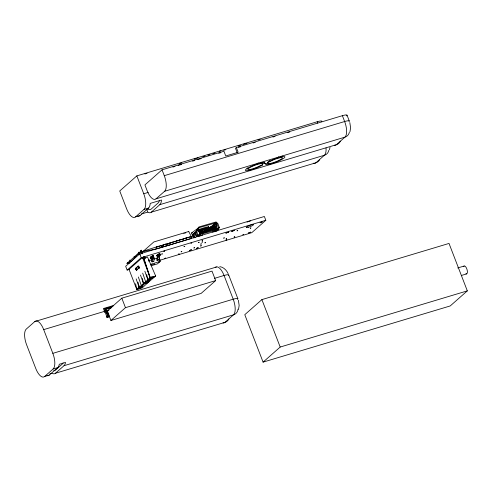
<?xml version="1.0" encoding="UTF-8"?>
<svg xmlns="http://www.w3.org/2000/svg" width="492" height="492" viewBox="0 0 492 492"><rect width="100%" height="100%" fill="white"/><g stroke="black" fill="none" stroke-linecap="round" stroke-linejoin="round"><path stroke-width="0.74" d="M212.845 230.588L212.593 229.389L214.856 227.046L213.073 226.388C209.5 230.219 203.159 228.805 199.863 232.944L202.378 231.08L200.631 232.98L202.273 230.797L202.28 229.364L209.764 227.365L211.08 227.944L214.856 227.046L214.924 227.888L212.593 229.389L199.955 233.183L199.315 231.517L199.826 230.588L201.21 229.801L200.084 231.554L201.831 229.659L200.822 230.404M151.948 257.47L150.232 257.427L151.548 256.264L150.232 257.427L150.921 258.374L151.948 257.47L151.548 256.264L153.35 255.723C155.294 257.667 146.505 259.85 153.639 256.965M158.535 254.936L159.107 255.92L157.132 256.517L158.442 255.526L158.049 254.315L159.851 253.774C161.886 255.465 152.963 258.22 160.251 254.819L158.449 255.36L157.132 256.517L156.727 255.477L158.049 254.315L159.851 253.774M136.671 267.648L136.555 268.294A0.849 0.344 73.3 0 1 136.542 267.777L136.794 267.439L136.481 268.577L136.997 269.591A1.304 0.535 73.3 0 0 137.348 269.739L137.723 269.45C136.585 269.745 135.853 267.709 136.807 267.082L136.555 268.294M152.157 261.855L152.391 259.204L154.279 258.374L154.039 257.734L152.046 258.595L151.634 261.713L152.157 261.855L153.836 261.344L154.279 258.374M157.348 260.293L157.581 257.642L159.47 256.818L159.236 256.178L157.237 257.039L156.825 260.151L157.348 260.293L159.033 259.788L159.47 256.818M209.918 227.538L216.566 222.704L215.687 226.105L217.858 230.404L216.308 225.582L216.566 222.704L198.873 227.747L196.253 230.213M138.652 268.657L138.873 268.343A1.242 0.51 73.3 0 0 138.867 267.605L138.947 266.842L138.258 266.08L137.748 266.762L137.945 266.08A1.082 0.443 73.3 0 1 138.307 266.277L138.947 266.842L139.095 268.097L138.492 268.687C139.162 268.158 138.406 265.711 137.754 266.726M329.997 147.348L329.449 149.796M148.867 261.418L149.088 259.936L148.848 259.29L148.535 259.647M139.421 286.012L139.144 287.469L142.625 286.399L141.579 287.451L136.801 289.536L129.021 269.376L142.489 257.507L143.892 258.7L150.269 277.666L136.801 289.536L135.614 283.718M142.489 257.507L150.269 277.666L155.681 276.043L147.329 280.625L147.84 279.807L152.415 277.826L153.565 276.873L149.962 277.937L143.892 258.7L147.489 256.996L155.681 276.043L147.963 282.599L142.981 284.45L143.762 282.18M148.11 278.349L147.84 279.807L150.657 278.718L147.963 282.599L142.213 287.912L136.801 289.536L137.114 288.041M104.611 312.131L105.091 310.065L106.53 308.379L112.963 306.51M218.62 229.309L200.207 234.444L197.489 228.639L196.173 231.775L197.981 236.351L196.849 231.394L197.489 228.639L198.922 226.947L216.086 221.953L217.894 223.583L219.241 227.322L218.62 229.309L217.476 229.819L218.62 228.257L216.566 222.704L213.368 226.812M238.546 309.376L239.149 305.434L238.38 300.218M349.984 131.702L350.587 127.76L349.812 122.545M139.587 286.11L139.144 287.469L143.99 284.591L141.321 285.557L138.338 276.965M147.963 282.599L143.492 283.638L143.935 282.285M137.649 266.504L138 266.375M193.153 233.712L192.698 234.819L193.485 237.636M104.562 311.319L105.091 310.065L107.809 315.87L109.236 315.526M136.481 268.577L137.385 269.401M104.365 312.082L105.891 310.52L106.475 309.179L111.635 307.709M193.934 238.023L192.698 234.819L198.288 229.088L198.873 227.747M108.012 313.681L107.557 314.609L108.966 314.191M199.955 233.183L200.404 232.249L202.273 230.797L199.955 233.183L202.273 230.797M213.134 226.966L214.617 225.662L213.018 226.904M107.348 314.056L106.918 312.949L107.428 312.02M151.831 257.507L153.756 256.762L152.692 257.783L150.872 258.275L153.541 257.058M204.242 231.892L206.665 229.795L204.826 231.455L205.256 231.591L207.895 229.131L205.933 231.388L207.679 229.487L205.164 231.351L207.895 229.131L206.609 231.185L209.038 229.081L207.286 230.982L209.038 229.081L206.517 230.945L207.895 229.131L204.918 231.689L206.665 229.795L204.149 231.658L205.963 229.702L203.135 231.96L205.65 230.102L203.903 231.996L205.963 229.702L204.242 231.892L203.811 231.757L205.65 230.102L203.227 232.199L205.963 229.702M198.928 231.517L199.715 230.268L207.224 227.741L206.591 228.374L211.197 227.07M218.356 228.571L219.241 227.322M198.866 231.431L199.715 230.268L198.331 230.551M197.944 230.016L199.734 229.21L197.932 229.881M136.653 270.397L136.056 267.74L136.536 270.502L135.288 268.423L136.77 270.237L136.536 270.502M153.252 258.146L152.538 258.374L153.203 258.183M165.496 258.146L164.826 258.392L165.527 258.085M179.125 253.977L178.442 254.247L179.125 253.94M191.013 243.109L191.726 242.833L191.031 243.14M194.537 247.728L193.836 248.005L194.531 247.704M202.642 240.244L201.972 240.483L202.667 240.182M201.991 242.089L202.704 241.812L202.009 242.113M201.314 243.909L200.65 244.173L201.314 243.872M200.576 245.945L201.302 245.699M223.7 238.097L224.413 237.82L223.737 238.128M226.677 238.694L226.012 238.964L226.677 238.657M226.117 239.961L226.83 239.684L226.123 239.985M237.076 230.797L237.796 230.52L237.113 230.828M242.98 234.579L243.7 234.303L242.999 234.61M250.225 228.19L250.945 227.919L250.262 228.22M208.38 227.003L208.756 226.529L206.474 227.593L208.38 227.003L208.337 226.597M151.745 264.868L151.991 264.751M154.445 264.05C154.599 263.792 154.224 264.259 154.365 264.118M153.725 258.091L154.039 257.734M158.916 256.529L159.236 256.178M207.624 230.877L209.666 228.583L207.193 230.742L207.624 230.877L210.053 228.78L208.3 230.674L210.053 228.78L207.538 230.643L209.666 228.583M193.774 236.068L195.515 232.655L196.769 236.609M197.421 235.963L198.94 234.297M209.205 228.472L210.514 227.052L209.008 228.165M212.913 227.015L213.786 226.068L211.775 227.556M212.593 229.389L214.34 227.495L211.824 229.352L214.856 227.046L213.448 227.507M208.688 228.909L211.08 227.944L208.214 230.434L208.645 230.576L211.08 227.944L209.278 228.516M211.689 226.554L215.594 222.464M211.794 227.722L213.073 226.388L211.72 227.544M218.62 228.257L200.404 233.712L198.805 235.361L200.207 234.444M207.895 229.131L205.256 231.591M201.283 245.717L200.595 245.975M160.134 255.016L159.187 255.84L157.366 256.326M195.957 232.23L196.849 231.394L196.173 231.775M157.409 256.387L160.029 255.034M107.594 312.746L106.918 312.949L107.865 312.088M200.908 230.484L201.831 229.659L199.408 231.757L201.21 229.801L199.315 231.517L199.992 231.314M209.137 228.294L210.514 227.052M212.87 226.898L213.786 226.068L211.849 227.747M108.431 313.515L107.557 314.609L108.529 313.773M159.137 258.294L159.894 259.475L160.189 261.424L157.415 263.878L151.075 265.785M321.614 121.776A7.737 1.304 -21.1 0 0 317.211 121.745L136.85 175.884L119.74 190.964L126.641 208.842A12.897 5.271 73.3 0 0 135.491 216.929L139.999 215.576L148.559 208.036A12.897 5.271 73.3 0 0 150.208 203.405L161.481 200.023A12.897 5.271 73.3 0 1 159.832 204.654L151.272 212.193A12.897 5.271 73.3 0 1 147.951 212.181M346.589 115.915A7.737 1.304 -21.1 0 0 342.389 115.681L236.338 147.514L238.171 152.262L225.76 155.982L223.928 151.241L162.028 169.826L144.919 184.906L147.169 190.748A12.897 5.271 73.3 0 0 156.025 198.836L336.387 144.691L344.941 137.151A7.737 6.943 48.6 0 0 349.363 132.231M197.083 158.301L197.938 157.551M135.491 216.929L144.045 209.389L148.559 208.036M156.025 198.836L164.58 191.296L344.941 137.151A12.897 5.271 73.3 0 0 344.646 121.524L342.389 115.681M220.121 150.89L219.327 151.8L220.188 151.05M216.48 267.138A7.737 6.943 48.6 0 0 215.201 267.39L34.84 321.528L26.285 329.068A12.897 5.271 73.3 0 0 26.58 344.701L35.738 368.416A12.897 5.271 73.3 0 0 44.587 376.509L49.212 375.119L57.767 367.579A12.897 5.271 73.3 0 0 59.268 364.283L65.51 362.407A12.897 5.271 73.3 0 1 64.015 365.704L55.461 373.243A12.897 5.271 73.3 0 1 52.134 373.237L49.79 373.938M236.338 147.514L235.483 148.27L237.206 152.791M138.092 254.223L138.523 253.847M159.39 260.409L251.756 232.679L265.828 220.281L264.364 216.486L139.746 253.89L125.669 266.295L127.133 270.09L129.334 269.432M142.963 251.535L153.811 241.972L188.756 231.48L191.345 236.75L191.499 238.46L157.68 248.614L139.457 252.365L126.967 263.374L129.931 262.906M127.133 270.09L141.21 257.691L265.828 220.281M156.087 247.273L161.474 245.41L162.188 247.261L161.019 245.717L165.982 244.057L166.702 245.908L165.921 244.875M158.768 246.394L159.223 246.086L156.542 247.138M161.474 245.41L161.05 245.785L163.731 244.733L163.276 245.041M163.301 245.108L165.982 244.057M152.034 256.879L152.612 257.87L150.632 258.466L151.948 257.304M165.558 244.432L190.785 236.609L191.339 236.769L190.355 236.984L190.785 236.609L191.499 238.46M153.756 256.762L152.612 257.87M170.066 243.079L170.496 242.704L167.809 243.755M172.323 242.402L172.747 242.027L172.292 242.328M174.574 241.726L175.004 241.351L172.883 242.23M160.251 254.819L159.107 255.92M188.393 231.8L188.756 231.48M179.082 240.373L179.512 239.991L177.397 240.877M153.067 264.352L152.803 264.585L153.129 264.487M181.314 239.622L181.769 239.315L179.057 240.299M183.596 239.02L184.02 238.638L181.339 239.696M185.822 238.269L186.277 237.962L183.565 238.946M188.104 237.667L188.528 237.285L185.847 238.343M108.738 310.563L107.268 311.005L110.928 320.489L201.111 293.416L215.656 280.6L211.997 271.117L121.813 298.183L107.268 311.005L105.897 311.67M44.587 376.509L53.142 368.969L57.767 367.579M110.928 320.489L125.472 307.672L215.656 280.6M261.892 299.61L244.782 314.689L263.085 362.124L450.211 305.95L467.32 290.87L449.018 243.435L261.892 299.61L280.194 347.044L263.085 362.124M107.982 312.346L106.918 312.949M208.645 230.576L211.068 228.472L209.321 230.373L211.08 227.944L209.346 228.694M201.136 230.342L202.28 229.364M215.687 226.105L216.308 225.582M196.849 231.394L192.698 234.819L194.955 233.085M208.688 228.202L209.764 227.365L208.651 228.103M151.554 264.831L151.296 264.948M198.707 231.019L199.715 230.268L198.713 230.963M107.324 311.7L106.315 312.451L107.324 311.7L105.934 311.983M193.313 237.728L191.529 232.993L197.489 228.639M103.898 310.938L105.091 310.065M208.553 228.239L209.764 227.365M151.475 264.893L151.087 265.059L151.567 264.85M153.35 255.723L151.444 256.467M156.511 247.07L156.966 246.763L139.457 252.365L131.905 260.852L126.967 263.374L129.802 262.58M176.8 240.975L177.255 240.668L174.549 241.652M190.785 236.609L188.639 237.421M107.809 315.87L106.407 316.793L108.006 315.144L105.891 310.52M142.938 258.079L145.134 257.396L143.971 258.079M140.509 275.053L143.492 283.638L148.338 280.76L145.663 281.725L142.686 273.134M206.062 229.032L207.808 228.011M212.599 232.15L213.934 231.449M183.799 233.516L184.365 233.251M200.761 235.852L202.79 234.862M210.318 227.907L211.683 227.267L208.731 227.974M198.294 230.238L207.224 227.741M105.534 311.313L109.089 310.04M198.251 230.951L207.261 228.331M106.493 312.156L107.779 311.688M143.713 258.171L142.951 258.374M206.554 226.978L199.315 229.309L199.358 229.715M191.529 232.993L192.839 232.575M213.811 231.904L215.693 231.302L215.035 226.794L214.647 227.187L216.843 231.283L215.293 227.433M137.311 269.579L137.723 269.45M144.869 173.977L147.077 173.313M179.432 163.602L181.64 162.938M194.143 159.187L196.345 158.522M223.657 150.324L225.853 149.666M238.288 145.933L240.483 145.275M243.411 144.396L247.064 143.295M258.042 140.005L260.237 139.347M202.87 156.745L205.016 156.099M207.882 155.238L210.029 154.599M212.888 153.738L215.035 153.092M172.883 167.065L175.066 166.407M177.975 165.533L181.609 164.439M192.52 161.167L194.703 160.509M197.612 159.636L201.253 158.547M218.706 153.307L220.89 152.649M238.423 147.391L240.625 146.727M253.097 142.981L255.299 142.323M272.906 137.034L275.108 136.376M287.586 132.631L289.788 131.967M164.58 191.296A12.897 5.271 73.3 0 0 164.279 175.669L344.646 121.524A7.737 1.304 -21.1 0 1 349.043 121.561M144.045 209.389A12.897 5.271 73.3 0 0 143.75 193.762L148.258 192.409M264.579 163.264A10.32 1.74 -21.1 0 0 252.654 165.712A10.32 1.74 -21.1 0 0 247.033 170.662A10.32 1.74 -21.1 0 0 262.869 164.771L260.514 165.478A7.737 1.304 -21.1 0 1 248.909 169.666A7.737 1.304 -21.1 0 1 253.036 166.032A7.737 1.304 -21.1 0 1 262.224 163.971L264.579 163.264L264.124 162.077M265.698 163.922L268.054 163.215A7.737 1.304 -21.1 0 0 277.242 161.161A7.737 1.304 -21.1 0 0 281.369 157.526A7.737 1.304 -21.1 0 0 269.764 161.708L267.408 162.415A10.32 1.74 -21.1 0 1 283.244 156.53A10.32 1.74 -21.1 0 1 277.623 161.481A10.32 1.74 -21.1 0 1 265.698 163.922L265.409 163.184M159.832 204.654L324.413 155.251A7.737 6.943 48.6 0 0 328.828 150.324M141.45 213.989L147.791 212.083L146.745 209.371M151.272 212.193L315.858 162.79A7.737 6.943 48.6 0 0 319.505 159.918M165.527 244.358L167.784 243.681M170.041 243.005L171.733 242.501M158.793 246.461L160.484 245.957M151.315 256.467L153.123 255.926M157.815 254.518L159.617 253.977M156.96 255.274L158.166 254.911M148.892 260.674L152.415 259.61M153.824 259.186L157.348 258.128M150.331 264.388L160.189 261.424M113.547 305.483L103.529 308.49A12.897 5.271 73.3 0 1 104.778 311.282L107.096 317.285L109.242 316.645M103.744 309.111L112.065 306.614M34.84 321.528A12.897 5.271 73.3 0 1 43.696 329.622L104.778 311.282M214.494 278.349L224.057 275.477A7.737 1.304 -21.1 0 1 228.608 275.329M106.727 317.5L109.661 316.62M53.142 368.969A12.897 5.271 73.3 0 0 52.847 353.342L233.208 299.197A7.737 1.304 -21.1 0 1 237.402 299.425M64.015 365.704L233.509 314.825A7.737 6.943 48.6 0 0 238.03 309.173M55.461 373.243L224.949 322.365L233.509 314.825A12.897 5.271 73.3 0 0 233.208 299.197L224.057 275.477A12.897 5.271 73.3 0 0 215.201 267.39M457.714 267.955L464.208 266.006M461.539 275.422L466.588 273.909M280.194 347.044L467.32 290.87M209.906 227.796L211.683 227.267M156.825 260.151L159.033 259.788M185.263 232.962L185.748 232.931M197.815 236.4L200.023 235.988M158.442 255.526L156.727 255.477L157.083 255.268M204.278 228.921L205.976 228.983M219.789 266.621C223.62 267.181 226.572 270.219 228.116 273.626M166.216 244.536L168.953 245.231M161.019 245.717L164.445 246.584M153.406 261.184L153.836 261.344M214.635 230.656L215.693 231.302M138.307 266.277L138.947 266.842M136.432 269.979L136.77 270.237L135.897 269.124M195.244 237.433L193.971 235.846L194.906 237.642M138.713 267.537L139.095 268.097L138.258 266.08L138.363 266.652M138.436 266.461L138.867 267.605M196.671 236.64L194.82 232.87L196.597 236.787M142.735 253.362L141.198 250.108L142.508 253.718M144.273 256.621L145.195 258.577M198.288 229.088L200.404 233.712M151.813 276.461L152.415 277.826M349.265 120.94L347.057 115.22M142.053 253.927L140.663 250.52L141.518 253.325M139.045 253.798L138.492 252.439L138.916 253.835M134.703 257.63L134.144 256.264L134.574 257.667M157.563 256.676L157.84 257.365M152.366 258.238L152.649 258.921M237.876 298.736L228.675 274.899M317.211 121.745L317.764 123.172M278.423 156.794L278.706 157.532M277.562 157.545L277.851 158.289M269.302 160.521L269.764 161.708M267.765 162.477L268.054 163.215M261.769 162.784L262.224 163.971M258.128 162.883L258.417 163.627M257.273 163.639L257.562 164.377M162.028 169.826L164.279 175.669M136.85 175.884L143.75 193.762M139.746 253.89L141.21 257.691M137.735 267.697L138.135 268.743M121.813 298.183L125.472 307.672M43.696 329.622L52.847 353.342M143.553 256.609L144.34 258.774M139.027 252.021L140.072 254.911M214.321 226.203L214.924 227.888M214.272 227.298L214.979 229.303M144.857 271.215L147.84 279.807L146.714 274.561M136.167 278.878L139.144 287.469L138.018 282.224M129.796 260.096L130.226 261.498M142.366 278.392L143.492 283.638M334.492 145.245A12.897 5.271 73.3 0 0 336.387 144.691A7.737 6.943 48.6 0 0 340.366 141.173M282.611 156.062A10.32 1.74 -21.1 0 1 281.492 156.77M247.82 168.018A10.32 1.74 -21.1 0 1 246.799 168.209M147.2 208.565A12.897 5.271 73.3 0 0 151.216 209.069L158.061 203.036A12.897 5.271 73.3 0 0 159.414 200.441M326.036 147.938A12.897 5.271 73.3 0 1 324.413 155.251L315.858 162.79A12.897 5.271 73.3 0 1 313.379 163.196M139.999 215.576A12.897 5.271 73.3 0 1 137.723 216.049M247.052 222.12A3.868 0.652 -21.1 0 1 250.643 220.877M53.751 370.697A12.897 5.271 73.3 0 0 55.399 370.119L62.244 364.086A12.897 5.271 73.3 0 0 63.111 362.893M223.054 322.918A12.897 5.271 73.3 0 0 224.949 322.365A7.737 6.943 48.6 0 0 228.928 318.847M49.212 375.119A12.897 5.271 73.3 0 1 47.035 375.617M463.71 266.443A4.127 1.685 73.3 0 1 467.025 269.518A4.127 1.685 73.3 0 1 465.875 273.792M248.571 232.95L250.711 232.156L248.571 232.95M260.09 222.802L262.23 222.009L260.102 222.778M189.518 250.459L191.437 249.764L189.518 250.459M196.283 248.429L198.19 247.716L196.283 248.429M225.951 233.103L228.589 232.144L225.951 233.103M231.677 231.381L234.315 230.428L231.677 231.381M107.336 310.643L106.961 311.141L107.336 310.643M161.733 254.1L162.446 253.835L161.745 254.087M163.891 251.307L164.605 251.037L163.916 251.283M184.045 246.584L184.758 246.314L184.045 246.584M181.167 251.806L181.874 251.535L181.191 251.781M198.504 242.495L199.211 242.23L198.528 242.47M204.9 242.845L205.619 242.605L204.912 242.839M234.149 237.033L234.862 236.769L234.161 237.021M158.818 262.064L159.371 261.849L158.855 262.033M211.08 227.944L209.229 230.133L211.068 228.472L208.553 230.336L211.08 227.944M214.34 227.495L212.501 229.149L214.856 227.046L211.911 229.592L214.34 227.495M248.214 227.298A3.868 0.652 -21.1 0 0 253.454 224.678A3.868 0.652 -21.1 0 0 247.863 226.222A3.868 0.652 -21.1 0 0 248.214 227.298"/></g></svg>
